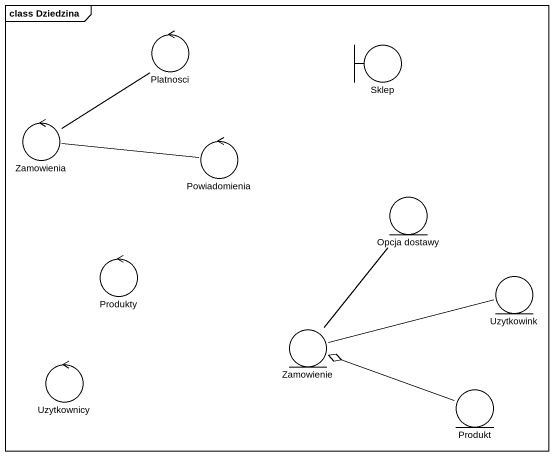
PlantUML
@startuml
mainframe class Dziedzina
control Platnosci
boundary Sklep
control Zamowienia
control Powiadomienia
entity "Opcja dostawy" as Opcja_dostawy
control Produkty
entity Uzytkowink
entity Zamowienie
control Uzytkownicy
entity Produkt
Zamowienia -up- Platnosci
Zamowienia -right- Powiadomienia
Uzytkowink -left- Zamowienie
Zamowienie -up- Opcja_dostawy
Produkt -left-o Zamowienie
@enduml
